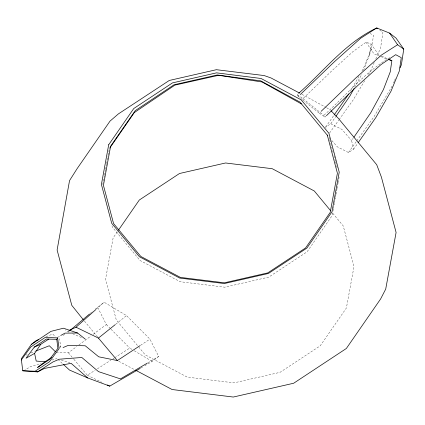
<?xml version="1.0" encoding="UTF-8"?>
<svg xmlns="http://www.w3.org/2000/svg" width="425" height="425" viewBox="0 0 425 425"><rect width="100%" height="100%" fill="white"/><g stroke="black" fill="none" stroke-linecap="round" stroke-linejoin="round"><path stroke-width="0.32" stroke-dasharray="2.12 1.59" d="M363.534 70.338L369.415 55.091L371.036 43.865L366.026 42.229L352.771 51.744L331.638 71.002L302.983 98.611L297.229 94.69L298.18 93.771M369.415 55.091L371.514 48.758L373.506 35.307L370.154 33.501M102.776 184.423L103.254 181.826M103.376 181.178L104.327 175.977M104.449 175.328L105.4 170.127M105.522 169.479L106.473 164.278M106.595 163.63L108.024 155.832M108.141 155.183L109.098 149.982M333.274 209.201L332.079 215.698L307.094 251.812L268.717 277.132L224.729 287.183L180.147 281.711L139.984 260.451L112.338 227.062L111.663 224.517M333.391 208.548L334.348 203.352M334.464 202.698L335.421 197.503M335.538 196.849L335.899 194.9M336.016 194.252L336.494 191.654M336.611 191L336.972 189.051M337.089 188.403L338.045 183.207M338.162 182.553L339.113 177.358M371.514 48.758L363.221 68.855L361.579 71.708M374.223 62.624L370.791 70.529L368.098 75.028M375.806 58.969L380.561 48.02L382.925 32.337L379.844 30.148M392.147 86.094L374.09 116.572L356.878 140.707M393.465 83.056L394.257 81.228M394.522 80.623L395.84 77.578M354.678 87.279L361.962 73.934M350.423 91.093L358.955 76.266M364.724 80.66L353.265 99.79L339.113 119.632M60.138 347.469L60.871 346.402L59.266 338.709M326.012 128.201L325.741 126.948L330.788 123.765L335.67 116.678M331.851 140.558L337.333 146.837L348.463 152.506L353.51 149.324L351.613 140.548L353.117 138.369M117.252 231.896L113.14 237.841L105.527 279.353L116.285 319.913L138.523 346.768M325.741 126.948L333.71 115.605M353.51 149.324L357.68 143.384M329.55 133.041L338.73 120.169M348.463 152.506L356.495 141.243M325.948 116.152L324.992 117.066L323.808 115.393C345.562 96.007 364.48 72.494 389.794 57.566M302.356 99.684L298.414 96.363L299.837 94.993M302.85 100.098L319.239 113.146L320.19 112.232M96.231 309.23L104.12 302.212L126.522 315.6L149.935 339.134L158.684 356.453L152.161 361.462L144.139 366.127M68.324 331.888L69.333 331.038M90.026 313.602L93.054 311.052M95.073 309.347L104.12 302.212M115.797 324.185L126.522 315.6M56.201 352.522L68.372 352.782L76.808 346.502M78.922 344.935L91.051 335.915M93.16 334.342L106.346 324.541L97.596 307.222M26.185 355.151L27.163 354.429M140.553 345.307L149.935 339.134M59.373 347.358L60.871 346.402M73.844 359.274L87.322 375.259L95.136 370.249M97.373 368.82L110.776 360.235M113.007 358.806L114.123 358.089M114.681 357.733L129.763 348.075L132 349.414M23.619 370.876L30.435 366.658L41.188 363.364M147.842 362.817L158.684 356.453M140.696 368.124L143.565 366.462M45.99 336.706L52.748 334.05L55.489 336.786M30.855 352.978L34.547 351.533M57.588 337.264L60.552 336.18M62.927 335.309L65.296 334.443M51.935 360.071L56.992 358.519M61.29 359.98L69.881 362.902M380.12 56.318L374 53.863L366.026 42.229M380.731 56.562L386.851 59.011M68.956 332.143L67.129 331.351L65.291 329.779M72.611 333.726L81.754 337.684M381.724 56.19L388.28 59.075M87.322 375.259L102.069 382.404M330.788 123.765L341.918 129.434L351.613 140.548M301.867 94.292L326.113 107.461M118.713 361.271L134.55 369.654M326.676 107.791L330.071 109.756M134.242 350.752L152.161 361.462M319.239 113.146L324.992 117.066M302.983 98.611L323.808 115.393M57.954 359.407L62.773 363.848M106.346 324.541L110.564 328.775M111.031 329.248L129.763 348.075M68.372 352.782L73.424 358.774M332.754 213.276L343.246 225.941L354.004 266.502L346.391 308.013L320.222 345.828L280.038 372.342L233.978 382.872L187.292 377.14L145.238 354.875L138.943 347.278M84.479 321.125L97.553 336.913M297.229 94.69L298.414 96.363M371.036 43.865L378.744 54.878M329.078 137.323L329.587 139.225M329.752 139.862L333.12 152.559M333.965 155.736L335.479 161.452M335.649 162.084L337.333 168.438"/><path stroke-width="0.64" d="M140.123 368.459L109.74 386.118L87.784 377.979L71.108 363.317L44.519 368.411L37.554 371.902L22.743 370.775L21.282 358.79L31.323 344.436L36.162 340.568L38.622 339.602M389.475 59.601L391.861 60.653L390.24 71.873L383.419 89.558L370.754 112.763L353.866 137.28M298.658 93.314C324.036 71.039 345.583 42.558 376.763 27.96L389.613 33.108L396.042 38.107L403.75 49.119L401.386 64.807L400.068 67.846M354.046 88.437L349.929 95.981L336.042 116.137M348.787 93.946L334.087 115.069M51.457 357.579L45.013 361.771L37.533 367.492L49.624 359.449L57.88 348.314L56.759 339.32L57.603 337.891L45.215 337.439L30.919 346.874L21.25 360.044M56.759 339.32L46.383 339.049L34.292 347.092L26.037 358.227L34.6 353.382L40.795 344.298L48.843 339.054M109.708 148.144L134.321 112.572L174.893 85.127L218.631 75.31L261.997 81.961L301.431 103.928M118.373 230.276L139.304 200.026L179.493 173.506L225.553 162.982L272.239 168.714L314.293 190.979L330.661 210.742M358.062 142.843L375.897 117.465L390.989 91.232L399.282 71.134L401.274 57.683L395.691 54.676L381.018 64.573L357.404 85.877L326.421 115.69M300.316 94.536L334.571 61.588L360.666 38.245L376.763 27.96L377.788 28.688M321.141 111.318L355.396 78.37L381.491 55.032L397.587 44.742L403.75 49.119M68.908 330.528L76.011 327.218L95.737 309.671M69.838 330.613L89.521 314.027M76.011 327.218L98.43 338.077L115.287 324.588M22.743 370.775L35.132 371.232L49.428 361.797L59.096 348.627L57.603 337.891M63.059 347.565L68.303 345.355L85.255 345.78L98.717 356.809L117.38 360.559L140 345.674M31.323 344.436L50.947 331.367L63.453 328.206L77.568 333.009L85.409 339.267M147.273 363.152L120.456 378.893L98.515 371.636L81.818 357.478L59.303 359.215L53.019 361.919L37.554 371.902L35.132 371.232M60.722 335.479L65.03 333.12L77.568 333.009M34.292 347.092L40.795 344.298M35.774 351.05L49.311 345.748L55.282 351.618M45.013 361.771L36.205 361.069L34.6 353.382M388.099 59.42L391.861 60.653M87.784 377.979L69.509 370.063L63.251 364.289M107.382 384.976L109.74 386.118M299.54 93.059L271.028 77.966L264.164 75.56L216.399 69.695L169.272 80.468L118.368 113.921L110.001 121.136L77.09 168.693L69.541 180.604L57.109 250.001L71.788 305.336L83.215 319.595M135.724 370.276L172.088 389.523L233.288 397.04L293.67 383.238L346.354 348.479L380.657 298.902L385.709 289.106L396.095 232.475L381.416 177.14L376.715 164.719L338.066 118.044L330.963 110.675M98.43 338.077L117.38 360.559M327.824 135.803L300.013 102.117L260.722 80.851L217.276 74.959L174.006 84.772L135.24 110.638L110.601 146.242L103.429 185.332L113.56 223.529L140.824 256.45L180.423 277.419L224.384 282.816L267.755 272.903L305.596 247.934L330.236 212.325L337.408 173.235L327.277 135.044M389.613 33.108L397.587 44.742M108.699 144.734L101.41 184.466L111.706 223.284L139.421 256.748L179.674 278.056L224.352 283.544L268.435 273.466L306.898 248.088L331.941 211.9L339.23 172.167L328.934 133.344L301.224 99.88L261.062 78.487L216.532 72.85L172.481 82.896L133.742 108.54L108.699 144.734"/></g></svg>
